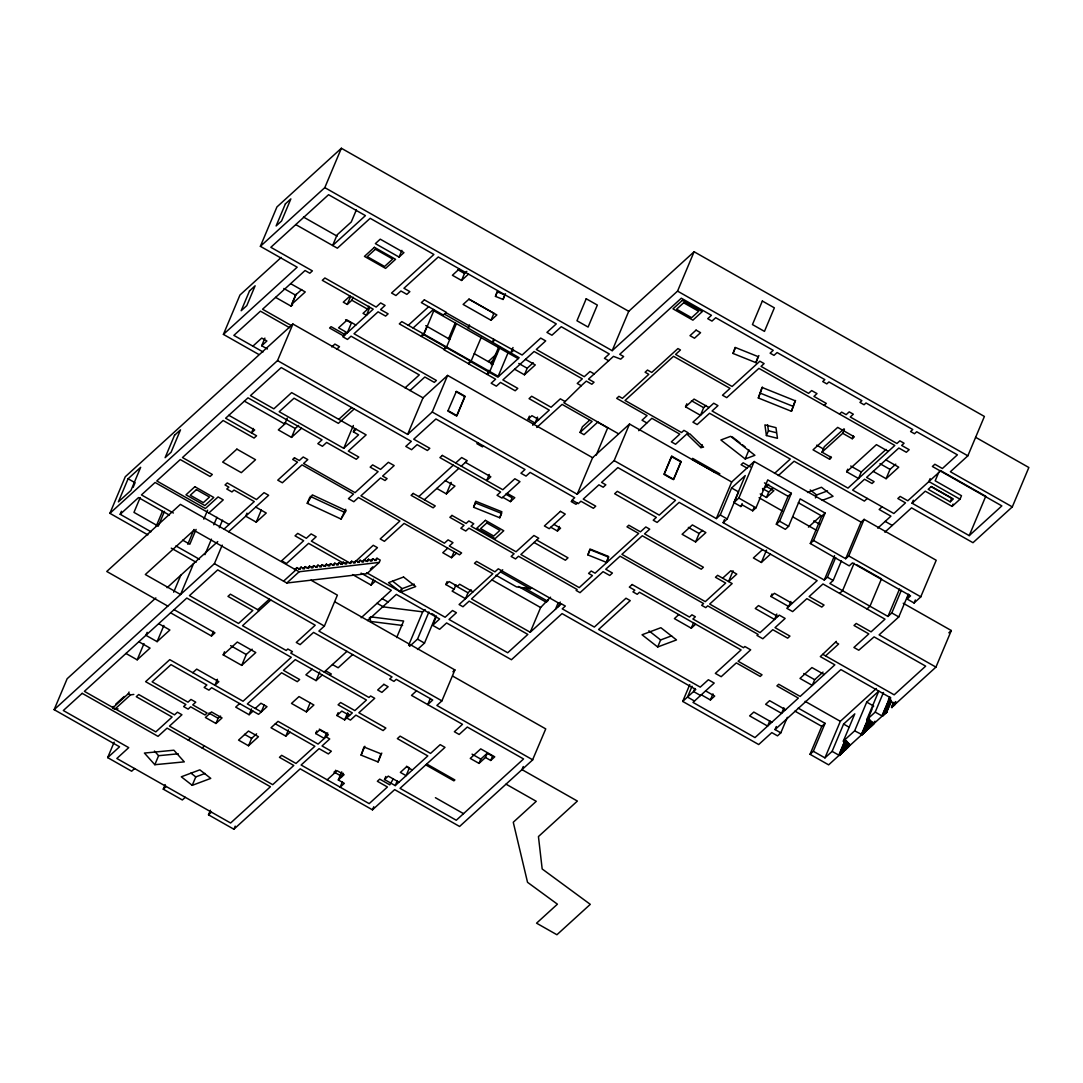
<?xml version="1.0" encoding="UTF-8"?>
<svg xmlns="http://www.w3.org/2000/svg" width="1083" height="1083" viewBox="0 0 1083 1083"><rect width="100%" height="100%" fill="white"/><g stroke="black" fill="none" stroke-linecap="round" stroke-linejoin="round"><path stroke-width="1.5" d="M495.459 296.39L497.083 291.733L504.692 294.793L503.067 299.45L495.459 296.39L497.259 292.099M361.113 755.135L363.956 746.986L380.905 753.795L378.062 761.945L361.113 755.135L364.836 746.268M473.609 507.264L475.708 501.253L501.876 511.772L499.777 517.769L473.609 507.264L475.437 502.918L501.605 513.437L499.777 517.769M587.893 554.916L589.964 549L608.538 556.459L606.466 562.375L587.893 554.916L590.086 549.69L608.66 557.163L606.466 562.375M733.029 353.451L735.14 347.399L758.032 356.591L755.92 362.643L733.029 353.451L735.411 347.805M758.33 397.989L762.012 387.43L795.125 400.737L791.443 411.296L758.33 397.989L762.446 387.159M791.443 411.296L795.558 400.466M147.884 534.88L109.897 513.328L125.262 476.75L292.911 324.034L423.006 397.84L447.604 375.422L592.591 457.689L629.521 424.035L731.688 482.003L754.188 461.493L861.08 522.141L864.126 519.366L936.213 560.263L920.699 596.963M128.092 478.767L118.385 501.862L130.962 490.409L140.668 467.315L128.092 478.767L135.077 482.734L133.141 487.364M150.984 531.767L120.172 514.29L121.458 511.244M140.194 497.557L133.967 512.381L158.253 526.162L164.481 511.338M134.59 768.537L131.652 771.218L107.664 757.613L119.563 746.783L54.15 709.663L67.146 678.743L155.844 597.938M258.715 354.425L223.409 334.39L239.952 295.023L281.214 257.443M223.409 334.39L297.175 267.19L260.38 246.328L276.937 206.948L341.362 148.263L628.736 311.308L694.108 251.757L984.393 416.454L967.85 455.821L950.373 471.741L1012.307 506.885L1028.85 467.504L975.566 437.275M156.209 526.189L162.436 511.366M260.38 246.328L324.805 187.63L341.362 148.263M267.393 348.983L261.68 345.748L264.902 338.086M118.02 708.824L114.757 709.257L112.591 708.038L113.268 706.427M147.139 632.35L145.907 635.301L157.103 641.65L169.882 629.995L158.687 623.659M125.966 653.469L137.175 659.818L143.985 643.627M187.792 544.262L194.033 529.438M196.077 529.411L189.836 544.235L182.702 540.187M275.583 297.365L291.11 306.178L292.586 304.837L291.665 304.323L295.524 295.131L301.71 289.513M291.11 306.178L296.173 294.143M112.591 708.038L128.39 693.634L129.067 692.037M203.834 519.163L207.611 510.188M173.673 592.198L180.834 575.181M107.664 757.613L114.175 742.139M157.103 641.65L163.899 625.446M109.897 513.328L277.532 360.598L292.911 324.034M193.573 563.58L180.563 594.513L145.325 574.518L193.884 530.277L286.805 583.006L366.907 573.665L379.253 562.415L380.228 560.087L376.992 558.259L374.528 560.507M253.354 428.475L251.5 432.902L254.695 429.978L228.838 415.303M213.798 524.808L216.952 517.336M204.931 554.686L211.456 539.158M219.321 527.759L222.516 520.138M356.375 209.858L351.285 221.961L337.097 234.889L332.63 245.503L365.431 215.625L328.569 194.71L270.831 247.303L312.391 270.885L309.819 273.227L305.054 270.52L262.56 309.237L291.557 325.685M54.15 709.663L214.407 563.674L222.218 545.115M246.965 513.166L245.706 516.185L256.224 522.155L266.242 513.031L255.723 507.061M301.575 428.232L291.53 437.383L278.331 429.897L284.761 424.049L287.239 418.146M350.026 296.038L343.284 302.184L347.264 304.431L350.418 296.918M291.53 437.383L295.253 428.53L298.597 425.47M256.224 522.155L261.287 510.12M154.828 764.706L184.286 761.863L173.889 750.208L144.418 753.064L154.828 764.706L158.605 755.704L178.248 753.795M347.264 304.431L351.867 300.248L353.126 297.243M170.6 612.816L211.483 636.005L213.432 631.362M345.003 332.995L343.731 336.028L329.598 328.014L331.06 326.673L345.206 334.688M185.274 797.305L182.337 799.971L163.262 789.155L165.185 784.606M369.669 307.68L366.46 315.329L363.022 313.38L367.624 309.183L368.883 306.178M223.206 654.877L237.299 642.043L255.791 652.535L241.699 665.368L223.206 654.877L224.506 651.776M217.399 679.298L214.894 685.268L218.847 681.667L196.713 669.118L192.774 672.705M399.072 257.064L403.945 252.623L380.241 239.167L375.368 243.621L399.072 257.064L401.888 250.363M307.247 503.311L312.351 494.89L346.14 510.635L341.037 519.041L307.247 503.311L309.603 497.72M215.95 723.471L222.042 717.921L211.496 711.937L205.404 717.487L215.95 723.471L218.13 718.286L220.566 716.066M241.699 665.368L246.261 654.525L252.136 649.177M192.246 785.337L210.779 778.393L199.841 769.851L181.294 776.795L192.246 785.337L195.779 776.917L205.053 773.438M354.195 408.968L338.383 423.358L294.034 398.206L279.197 411.716L343.744 448.335L353.356 425.484M343.744 448.335L358.581 434.825L353.396 431.873L354.642 428.922M345.017 563.945L347.481 561.698L346.506 564.026L343.27 562.185L342.282 564.514L339.047 562.673L338.072 565.001L334.837 563.174L333.862 565.502L330.613 563.661L329.638 565.989L326.403 564.148L325.428 566.477L322.192 564.649L321.204 566.978L317.969 565.136L316.994 567.465L313.759 565.624L312.77 567.952L309.535 566.125L308.56 568.453L305.325 566.612L304.35 568.941L301.101 567.099L300.126 569.428L296.891 567.6L295.916 569.929L283.57 581.165M239.6 703.557L235.715 707.118L249.104 714.712L251.527 708.932M334.809 601.81L454.901 669.944L441.905 700.877L436.882 705.453L532.728 759.833L459.585 826.464L394.659 789.629L372.471 809.84L300.194 768.835L233.901 829.226L208.505 814.822L210.427 810.246M341.037 519.041L345.68 509.267M264.238 704.871L261.301 711.869L247.344 703.95L281.58 672.76L297.297 681.681L299.653 679.542L283.489 670.363L295.266 659.642L366.46 700.038L354.858 710.597L340.617 702.515L338.086 704.816L352.327 712.898L344.651 719.897L336.948 715.525L338.153 712.668M248.521 745.767L258.458 736.711L248.494 731.052L238.558 740.109L248.521 745.767L251.635 738.362L256.603 733.841M422.6 333.713L421.449 336.434L423.94 334.173L434.121 309.941M426.932 326.389L423.494 334.579L471.078 361.573L468.56 363.861L495.581 379.199L491.168 383.22L496.366 386.171L500.495 382.421L515.183 390.76L517.796 388.377L502.878 379.916L534.095 351.488L582.302 378.833L577.239 383.45L581.246 385.724L586.309 381.108L591.832 384.248L594.039 382.231L588.516 379.104L613.479 356.361L620.735 359.15L623.632 356.51L619.733 354.303L681.315 298.204L711.45 315.302L707.727 318.686L711.978 321.096L715.701 317.712L773.221 350.337L770.121 353.166L774.007 355.359L777.107 352.544L824.84 379.632L822.728 381.568L826.816 383.883L828.928 381.947L861.878 400.642L859.943 402.402L864.044 404.744L865.994 402.971L912.779 429.518L910.573 431.521L914.499 433.741L916.692 431.751L957.399 454.833L942.386 468.519L934.859 464.241L932.395 466.489L1001.856 505.896L969.217 535.625L912.062 503.202L913.307 500.251M459.368 268.909L452.396 275.272L461.548 280.456L464.472 273.485L466.8 271.373M233.901 829.226L235.201 826.139M441.905 700.877L318.889 631.078L324.386 626.069L337.382 595.136L310.997 580.163M376.992 558.259L376.018 560.588L372.782 558.747L371.794 561.075L368.558 559.234L367.584 561.563L364.348 559.735L363.374 562.063L360.125 560.222L359.15 562.551L355.914 560.71L354.94 563.038L351.704 561.211L350.716 563.539L311.376 541.134L316.155 536.775L311.132 533.919L306.354 538.278L297.73 533.391L295.036 535.841L303.66 540.728L281.648 560.791L286.467 563.539L308.601 543.368L343.866 563.377M277.532 360.598L407.628 434.405L423.006 397.84M448.403 339.141L455.401 322.49M445.465 346.682L444.314 349.403L399.316 323.871L401.807 321.61L498.546 376.505M456.349 323.763L446.358 347.548L443.949 349.741L468.668 363.766L469.805 361.045M319.336 729.116L326.511 733.177L324.304 738.43L315.695 733.543L319.742 729.861L328.352 734.734L318.091 744.089L278.033 721.359L271.021 727.749L285.804 736.129L288.416 729.928M312.094 669.186L305.893 674.831L316.087 680.611L319.729 671.934M407.628 434.405L432.225 412L447.604 375.422M306.381 711.869L313.894 705.006L299.016 696.572L291.489 703.422L306.381 711.869L310.104 703.002M469.386 324.886L468.235 327.621L444.423 314.111M352.557 574.559L371.049 585.05L373.5 579.243M481.258 337.341L470.794 361.83L497.814 377.155L519.136 357.728L467.856 327.959L469.9 326.105L522.128 355.007L540.715 338.086L545.697 340.915L536.302 349.471L584.292 376.694L589.978 371.51L594.215 373.906M315.695 733.543L316.791 730.917M491.005 320.257L493.916 313.353L468.953 299.192L463.118 304.431L491.005 320.257L496.853 314.936L468.966 299.111M503.067 299.45L505.477 293.723M327.689 732.92L326.024 736.86L329.733 738.958L322.044 745.957L331.344 751.223L328.379 753.93L319.079 748.651L301.115 765.018L369.168 803.64L387.43 786.989L377.358 781.276L379.727 779.124L389.799 784.837L393.291 778.826M493.726 339.25L492.575 341.984L494.62 340.13M488.88 370.332L487.16 374.42L489.408 372.39L500.048 347.047M491.262 364.687L498.478 347.535M344.651 719.897L347.657 712.749M348.55 713.697L346.75 717.988L350.445 720.087L355.901 715.118L383.125 730.565L385.859 728.06L358.866 712.749L374.718 698.305L370.63 695.99L369.005 697.479L290.786 653.103L292.424 651.614L287.834 649.001L286.196 650.49L242.524 625.717L270.777 599.996M400.169 591.738L401.644 588.218L392.601 581.151M400.832 592.117L402.307 588.597L414.234 584.13M436.774 488.447L446.372 493.889L451.218 482.368M498.451 375.639L507.995 352.936M513.017 347.508L510.729 352.963L513.721 350.229M334.39 773.248L335.662 770.23M396.676 637.562L403.634 621.019L370.413 616.823M342.418 781.791L340.157 787.165L344.326 783.361L338.316 779.95L341.714 771.868M341.348 777.188L343.04 773.154M408.602 645.36L422.695 611.841L425.172 609.58M514.615 369.222L524.443 374.799L527.191 368.247L533.215 362.751M447.766 548.174L442.771 552.723L451.543 557.704L454.115 551.558M409.577 646.348L417.51 639.132L428.922 611.976M489.245 474.435L486.66 480.568L490.816 476.791L465.406 462.373M455.997 584.834L454.143 589.26L445.844 584.563L447.103 581.571M417.51 649.462L424.495 643.099L435.921 615.943M787.341 717.339L780.816 732.853L777.526 735.858L771.8 732.609L758.696 744.535L682.696 701.418L695.8 689.478L562.05 613.601L511.42 659.723L446.602 622.955L439.644 629.291L432.659 625.324L436.463 616.281M378.062 761.945L381.785 753.078M537.547 417.131L535.056 423.047L528.152 419.135L529.384 416.17M416.522 690.819L411.513 695.394L462.495 724.324L454.359 731.729L459.165 734.464L467.301 727.045L523.563 758.966L456.281 820.251L400.033 788.329L444.991 747.365L440.185 744.644L430.547 753.416L400.101 736.142L397.353 738.633L427.812 755.92L395.214 785.608L384.519 779.53L385.805 776.47M372.471 809.84L373.77 806.754M471.213 589.842L467.991 592.78L465.5 598.682L452.125 591.101L454.143 589.26M502.81 497.287L510.459 501.632L512.083 497.787L505.693 494.159M430.262 698.508L427.704 704.586L432.726 700.011L396.243 679.312L393.955 681.397L389.731 679L392.019 676.916L313.556 632.404L300.126 644.629L296.282 642.449L315.207 625.202L217.71 569.888L189.471 595.623L238.558 623.47L252.813 610.487L227.972 596.395L230.395 594.188L259.203 610.528M395.214 785.608L397.15 781.005M502.702 569.793L471.525 598.953L530.223 632.255L561.427 603.84L565.326 606.047L562.253 608.849L594.337 627.057L625.988 598.222L630.252 600.645L598.601 629.48L700.241 687.136L708.363 679.745L714.198 683.062L692.985 702.393L755 737.577L798.361 698.088L776.904 685.905L778.704 684.266L800.161 696.437L834.844 664.84L820.318 656.609L836.333 641.339M324.805 187.63L612.179 350.675L628.736 311.308M597.857 422.045L583.994 434.676L580.041 432.428L582.41 426.797L589.653 420.19M550.8 527.245L557.447 531.022L559.37 526.433M432.225 412L577.212 494.254L592.591 457.689M596.232 455.117L607.685 427.866L597.626 422.153M530.223 632.255L540.62 607.536L550.57 597.193M479.011 763.38L480.798 759.115L487.269 753.226L492.521 756.205L490.734 760.469L485.468 757.491L479.011 763.38L470.252 758.411L480.73 748.881L494.741 756.827L490.734 760.469M612.179 350.675L677.552 291.124L694.108 251.757M485.468 757.491L487.269 753.226M577.212 494.254L614.142 460.613L629.521 424.035M555.457 609.269L558.016 603.177M558.354 606.642L560.277 602.067M523.279 766.534L521.979 769.62L577.388 801.068L538.441 836.55L542.177 868.972L590.289 904.346L556.919 934.737L536.559 923.176L557.42 904.183L527.529 882.307L513.261 822.254L536.261 801.312L506.032 784.16M532.525 760.009L545.737 728.9L452.789 676.158M706.102 405.462L703.679 407.682L700.471 415.303L685.553 406.829L686.825 403.783M673.355 479.674L680.828 461.872L671.446 456.552L663.96 474.354L672.015 478.916M700.891 447.617L703.53 447.13L689.803 433.809L687.177 434.297L700.891 447.617L702.15 444.626M755.92 362.643L758.885 355.576M695.597 541.933L705.872 532.579L692.375 524.917L682.1 534.285L695.597 541.933L699.131 533.513L702.556 530.399M657.679 646.984L676.509 639.918L660.874 627.707L642.043 634.773L657.679 646.984L660.63 639.958L671.622 635.843M614.142 460.613L716.31 518.581L731.688 482.003M716.31 518.581L720.263 514.98L731.607 487.973L745.239 475.559L733.895 502.553L740.88 506.533L742.518 505.044L752.712 510.824L756.002 507.819L767.739 479.891L791.362 493.293L779.611 521.221L776.321 524.213L785.324 529.33L788.614 526.324L800.161 498.884L825.124 513.058L813.59 540.498L810.301 543.504L849.207 565.867L852.456 562.916L910.559 595.88L907.08 599.034L914.066 603.001L920.834 596.841L848.747 555.945L845.701 558.72L813.59 540.498M745.185 458.948L754.919 455.307L730.619 436.341L720.885 439.982L745.185 458.948L748.976 449.932M835.67 557.542L827.412 577.185L824.271 580.041L723.16 522.669L724.446 519.623M723.16 522.669L727.248 518.947L738.606 491.939L731.607 487.973M733.895 502.553L738.823 498.072L754.188 461.493M766.412 435.528L764.909 424.888L775.983 427.663L777.472 438.317L766.412 435.528L768.429 430.736L767.576 424.644M740.88 506.533L742.139 503.527M678.811 614.589L674.398 618.61L691.279 628.194L693.648 622.576M752.712 510.824L754.012 507.724M733.083 570.809L728.575 581.544L736.765 574.085L730.835 570.714L722.645 578.173M760.212 493.929L766.453 497.463L768.727 492.048L772.436 488.677M682.696 701.418L689.749 684.659M692.037 686.229L687.543 697.1L694.474 701.026M694.853 688.45L693.607 691.577L700.539 695.503M776.321 524.213L788.058 496.285L791.362 493.293M762.513 549.65L753.389 557.962L761.335 562.47L766.547 550.069M701.31 694.799L710.407 699.97L712.966 693.878M822.024 452.166L842.723 433.322L852.24 438.723L854.325 436.828L837.687 427.392L813.035 449.838L829.578 459.219L831.446 457.513L822.024 452.166L824.312 446.71L843.792 428.976M790.861 601.431L788.708 606.548L770.947 596.462L772.03 593.917M829.578 459.219L830.729 456.498M815.418 497.923L816.663 494.958L827.507 490.897M842.723 433.322L844.442 429.22M776.822 614.02L774.548 619.449L755.271 608.511L758.479 605.573L777.77 616.511M852.24 438.723L853.39 435.989M810.301 543.504L821.835 516.049L825.124 513.058M886.056 449.418L861.242 472.012L858.521 478.51L846.662 471.782L847.745 469.183M824.271 580.041L834.533 555.66M769.864 720.736L767.617 726.084L749.626 715.877L753.809 712.072L771.8 722.28M901.34 590.276L891.81 612.951L887.979 616.444L829.876 583.48L833.179 580.461L841.437 560.818M845.701 558.72L861.08 522.141M783.916 707.808L781.588 713.359L765.627 704.302L769.607 700.674L785.568 709.731M780.816 732.853L775.035 729.576L776.321 726.531M848.747 555.945L864.126 519.366M873.196 471.362L886.097 478.686L890.009 469.386L895.763 464.147M854.108 563.268L842.574 590.682L839.609 593.403M823.026 672.096L814.673 679.704L812.277 685.404L799.999 678.432L811.939 667.561L824.217 674.519M886.503 712.154L828.644 764.855L810.03 754.296L821.78 726.355L825.07 723.349L798.225 708.12M810.03 754.296L813.319 751.291L825.07 723.349M930.148 478.605L928.903 481.556L960.012 499.209L961.487 495.716L935.184 480.798L938.799 472.215M813.319 751.291L824.948 757.883L840.327 721.319L876.35 688.49M887.979 616.444L899.513 589.017M824.948 757.883L832.123 751.358L843.589 724.067L854.798 713.846L843.332 741.151L850.033 744.942M844.591 741.435L838.811 755.162L839.677 755.244L844.808 743.033M839.108 755.325L844.862 741.178M846.473 740.569L840.435 754.553L844.97 742.017M832.123 751.358L839.406 755.487L845.254 741.76M840.435 754.553L846.08 741.016M846.297 742.627L841.532 753.551L846.662 741.341M903.222 603.245L951.321 630.536L935.942 667.114L879.112 634.855L898.795 616.917L908.326 594.242M846.757 743.141L842.628 752.55L847.272 741.814M907.08 599.034L908.989 594.499M843.738 751.548L847.732 742.329M848.652 743.371L845.931 749.544L847.921 743.1M845.106 750.289C843.075 751.412 848.693 744.928 848.192 742.857M845.931 749.544L848.368 743.628M950.224 501.808L953.324 498.979L931.312 486.484L928.199 489.313L950.224 501.808L951.686 498.315L931.136 486.66M849.234 743.71L847.041 748.543L848.828 744.156M843.332 741.151L854.649 730.835L866.711 702.122L878.76 691.144L866.684 719.87L873.385 723.661M849.695 744.238L848.138 747.527L849.424 744.481M912.062 503.202L925.261 491.181L952.106 506.411L953.081 504.082M914.066 603.001L915.338 599.982M872.749 707.321L873.358 705.886M872.167 708.878L861.337 734.64L862.203 734.721L854.649 730.835M861.635 734.802L869.256 716.675M862.109 733.949L862.961 734.03L862.109 733.949L868.119 720.06M861.933 734.964L863.841 730.429M864.748 728.656L868.295 719.816M869.162 720.899L863.787 733.272L868.945 719.302M862.691 734.274L869.216 719.044M863.787 733.272L869.405 719.816M870.15 720.073L864.897 732.27L869.866 720.33M870.096 721.928L865.994 731.269L870.448 720.655M871.531 721.616L868.2 729.265L870.8 721.346M867.09 730.267L871.07 721.102M868.2 729.265L871.26 721.86M866.684 719.87L875.213 712.1L883.471 692.457M872.113 721.941L869.297 728.263L871.72 722.375M872.587 722.456L870.394 727.262L872.465 722.645M871.774 726.003C869.839 726.355 873.629 725.407 873.047 722.97M872.6 725.244L873.873 722.226M873.697 724.243L874.969 721.21M895.194 703.801L888.493 699.997L889.766 696.978M889.833 697.466L881.914 715.904L882.767 715.985L889.779 699.307M882.212 716.066L889.833 697.926M875.213 712.1L882.496 716.229L889.387 699.74M890.118 700.011L883.593 715.227L889.969 700.078M890.713 700.335L884.703 714.225L890.307 700.769M885.935 712.235L886.801 712.316L885.935 712.235L891.038 700.105M891.174 700.85L885.799 713.223L890.903 701.094M886.517 712.573L891.255 701.703M894.26 702.772L891.986 707.578L893.313 702.705M891.404 707.253L893.597 702.461M891.986 707.578L893.895 703.043M893.299 706.387L895.492 701.594M894.396 705.385L895.952 702.109M969.217 535.625L985.76 496.258L940.342 470.482M618.407 433.714L563.864 402.768L581.246 385.724M638.726 430.696L651.858 418.295L679.786 434.148L671.338 441.85L675.575 444.247L688.165 432.78L683.928 430.371L681.559 432.537L625.04 400.466L673.518 356.307L730.037 388.377L722.496 395.241L726.747 397.637L758.899 368.355L894.802 445.451L847.975 488.108L712.072 410.999L717.961 405.638L713.724 403.228L692.944 422.167L697.181 424.563L709.582 413.273L790.279 459.057L774.507 473.42M291.665 304.323L305.257 291.95L290.637 283.651M252.867 346.167L261.748 338.086L266.892 340.996L261.68 345.748M120.172 514.29L138.516 497.584L169.314 515.048M331.75 346.939L334.891 344.083L339.507 346.695L336.596 349.349M408.277 325.293L428.651 306.733M461.548 280.456L468.519 274.107M208.857 512.976L223.247 499.872L218.089 496.935L205.377 508.523L156.778 480.947L180.265 459.558L210.102 476.493L212.322 474.476L182.472 457.54L223.125 420.502L254.058 438.06L256.576 435.786L225.63 418.228L248.007 397.84L322.03 439.833L317.833 443.664L322.436 446.277L326.646 442.446L356.293 459.273L358.771 457.026L348.32 451.097L366.135 434.879L291.638 392.615L273.837 408.832L250.484 395.579L281.242 367.57L411.323 441.377L405.8 446.413L411.581 449.702L417.117 444.653L427.392 450.487L429.802 448.308L413.733 439.184L435.935 418.972L525.011 469.508L520.937 473.217L526.04 476.114L530.115 472.405L574.707 497.706L572.068 500.102L578.281 503.622L580.908 501.226L593.389 508.306L595.731 506.167L583.25 499.087L598.926 484.818L603.19 487.228L605.844 484.818L601.579 482.395L617.851 467.585L675.521 500.305L659.263 515.115L617.31 491.316L614.657 493.74L656.325 517.39L653.225 520.219L657.124 522.426L679.149 502.363L817.137 580.65L786.8 608.28L792.648 611.597L806.876 598.642L821.78 607.089L824.041 605.031L809.136 596.571L822.985 583.967L885.001 619.151L871.057 631.863L856.233 623.456L854.013 625.487L868.823 633.893L853.918 647.472L858.778 650.233L874.089 636.885L925.667 666.14L894.165 694.826L822.809 654.349M413.07 328.014L433.444 309.454M338.762 419.351L351.718 407.56M224.154 528.991L254.275 501.551L234.023 490.058L231.952 491.939L226.794 489.015L228.865 487.133L225.034 484.954L227.254 482.937L256.495 499.534L264.035 492.67L268.638 495.283L228.621 531.739M167.093 587.703L217.751 541.554M353.396 431.873L356.253 429.274M405.069 387.876L419.297 374.908L351.041 336.19L347.481 339.426L342.864 336.813L373.202 309.183L322.314 280.321L324.886 277.979L376.153 307.058L380.674 302.929L385.088 305.433L380.553 309.562L388.107 313.84L385.616 316.101L378.075 311.823L354.019 333.74L436.408 380.471L434.31 382.38L424.847 377.006L409.956 390.57M137.175 659.818L150.05 648.094L138.854 641.732M488.203 361.614L496.583 353.992M115.691 704.221L124.207 696.464M490.491 362.656L493.97 359.475M114.757 709.257L130.556 694.866L133.818 694.433M211.483 636.005L214.948 632.851L174.065 609.648M294.427 569.848L296.891 567.6M298.637 569.347L301.101 567.099M286.805 583.006L299.152 571.756L379.253 562.415M257.768 609.715L269.329 599.17M302.861 568.859L305.325 566.612M307.071 568.372L309.535 566.125M311.281 567.871L313.759 565.624M524.443 374.799L535.286 364.917L525.458 359.353M315.505 567.384L317.969 565.136M319.715 566.896L322.192 564.649M323.939 566.395L326.403 564.148M328.149 565.908L330.613 563.661M332.373 565.421L334.837 563.174M336.583 564.933L339.047 562.673M340.793 564.433L343.27 562.185M418.796 496.596L453.276 465.176M455.686 462.996L461.669 457.54L467.247 460.708L461.263 466.15M477.887 442.771L476.886 443.678L482.463 446.846L483.451 445.925M349.227 563.458L351.704 561.211M353.451 562.957L355.914 560.71M354.683 562.199L373.242 545.291L377.439 547.673L361.884 561.982M424.374 499.75L458.854 468.343M357.661 562.47L360.125 560.222M366.095 561.481L368.558 559.234M370.305 560.994L372.782 558.747M528.152 419.135L531.929 415.682L538.833 419.608M446.372 493.889L454.941 486.077L445.357 480.649M370.359 569.089L372.823 566.842M532.674 425.226L549.271 410.105L529.059 398.639L531.672 396.256L551.085 407.262L560.344 398.842L565.177 401.576M188.252 740.122L190.527 738.051M536.762 427.46L562.091 404.392L592.117 421.436L580.041 432.428M371.049 585.05L375.273 581.205M202.155 748.015L204.443 745.943M163.262 789.155L166.2 786.475M255.263 708.444L260.962 703.246L267 706.671L258.593 714.333L211.632 687.691L208.938 690.155L204.159 687.448L206.867 684.984L171.006 664.637L152.134 681.843L187.982 702.177L190.974 699.456L195.752 702.163L192.76 704.884L207.137 713.047L205.025 714.97L190.649 706.82L188.117 709.121L183.609 706.563L185.87 704.505L145.609 681.667L169.76 659.655L243.052 701.242L291.259 657.313L186.804 598.046L84.379 691.347L155.817 731.878L172.116 717.027L136.282 696.707L138.692 694.514L174.525 714.848L177.422 712.194L181.93 714.753L169.476 726.097L272.699 784.674L293.791 765.464L279.455 757.328L281.661 755.325L295.997 763.447L314.869 746.268L275.326 723.823M249.104 714.712L252.989 711.152M361.167 617.757L391.315 590.303L361.045 573.124M367.624 620.586L396.351 594.418L439.63 618.975L432.659 625.324M510.459 501.632L514.791 497.693L507.128 493.347M324.21 672.056L346.953 651.343M316.087 680.611L322.287 674.966M451.543 557.704L456.539 553.156M329.895 675.291L331.303 674.005L325.604 670.783M352.638 654.565L338.14 667.778L332.454 664.542M445.844 584.563L449.147 581.557L457.446 586.255L459.639 584.251L473.014 591.846M285.804 736.129L290.109 732.216M208.505 814.822L211.442 812.142M572.514 500.346L571.174 501.564L575.994 504.285L577.334 503.081M336.948 715.525L341.835 711.071L349.538 715.443M685.553 406.829L694.054 399.086L708.986 407.546M557.447 531.022L560.574 528.166L553.927 524.402M495.96 575.235L516.496 586.891L530.291 588.814L531.536 587.69M327.174 779.814L337.138 770.73L344.096 774.683L338.316 779.95M452.897 671.771L454.901 669.944M548.133 599.928L546.374 602.297L518.486 586.485M384.519 779.53L388.283 776.118L398.977 782.183M824.149 405.38L826.302 403.418L813.929 396.392L817.002 393.603L811.654 390.57L808.595 393.359L761.051 366.392L764.111 363.59L759.873 361.194L732.108 386.482L675.589 354.412L680.449 349.985L677.944 348.564L651.722 372.444L647.499 370.048L645.102 372.241L648.798 374.339L622.441 398.354L618.907 396.337L616.701 398.354L647.092 415.601L642.029 420.204L646.795 422.911M839.501 414.085L841.64 412.122L846.134 414.667L849.207 411.878L853.336 414.22L850.263 417.009L896.954 443.502L899.851 440.849L904.075 443.245L901.665 445.438L909.178 449.689L906.349 452.261L898.849 448.01L866.59 477.4L874.089 481.651L872.059 483.505L864.545 479.241L852.632 490.112L893.854 513.491L905.51 502.864L897.848 498.518L900.149 496.434L907.811 500.779L940.437 471.051M762.676 489.841L768.74 484.318M778.311 475.586L794.083 461.223L864.383 501.104L867.307 498.437M766.453 497.463L773.871 490.707L766.371 486.47M846.662 471.782L876.431 444.653L888.29 451.381M761.335 562.47L770.46 554.158M691.279 628.194L695.692 624.174M808.46 527.137L820.237 516.401M886.097 478.686L898.741 467.179L885.84 459.855M770.947 596.462L774.426 593.308L792.174 603.38M882.09 506.817L879.152 509.484L890.916 516.158L877.744 528.166M884.852 532.186L911.561 507.859L972.981 542.705L1012.307 506.885M710.407 699.97L714.699 696.071L705.588 690.9M952.106 506.411L960.012 499.209M866.996 608.944L869.974 606.223L881.494 578.809L856.991 564.906M825.571 655.905L838.648 643.992L835.886 642.436M775.035 729.576L840.882 669.592L890.795 697.899L888.493 699.997M948.83 632.81L951.321 630.536M839.853 754.215L840.706 754.296M845.349 749.206L846.216 749.287M863.205 732.934L864.072 733.015M867.605 728.927L868.471 729.008M891.702 707.416L935.942 667.114M807.539 492.481L821.469 487.255L833.057 496.298L822.214 500.36M382.543 606.778L422.695 611.841M402.565 625.473L371.009 621.493L369.317 617.838M768.429 430.736L776.335 432.726M760.347 393.183L793.46 406.491M310.185 496.325L343.974 512.069M677.552 291.124L967.85 455.821M879.978 463.7L890.009 469.386M816.717 445.167L823.608 449.079M850.71 466.028L861.242 472.012M691.468 400.751L703.679 407.682M457.933 269.775L464.472 273.485M608.673 360.734L604.449 358.338L609.255 353.951L561.265 326.728L551.937 335.229L546.942 332.4L556.283 323.898L438.29 256.969L403.932 288.268L409.861 291.625L406.856 294.359L400.927 291.002L395.958 295.524L391.559 293.019L433.89 254.464L370.169 218.306L337.368 248.197L295.767 224.587M885.177 521.397L892.284 525.431M750.519 466.99L743.168 462.82L741.083 464.715L746.959 468.059M303.47 217.06L337.111 236.148M764.449 482.883L788.058 496.285M798.333 502.715L821.835 516.049M762.486 488.514L768.727 492.048M813.793 520.909L819.371 524.077M445.993 312.676L469.805 326.186M432.672 310.158L518.148 358.635M692.579 458.353L719.87 473.84M692.199 459.503L715.186 472.54M759.048 497.733L782.495 511.041M792.756 516.862L816.203 530.156M518.771 363.468L527.191 368.247M738.823 498.072L756.002 507.819M779.611 521.221L788.614 526.324M425.754 325.672L449.797 339.358M474.232 353.654L492.846 364.199M351.867 300.248L367.624 309.183M720.263 514.98L727.248 518.947M891.81 612.951L898.795 616.917M827.412 577.185L833.179 580.461M355.833 325.008L347.101 320.054L338.586 327.824L347.305 332.765L351.393 323.045L345.572 319.742M283.841 288.498L295.524 295.131M456.024 391.64L464.742 396.581L456.579 416.007L447.861 411.066L456.39 391.315L465.094 396.256L456.931 415.682L448.227 410.741M688.341 527.394L699.131 533.513M289.554 327.689L260.434 311.159L233.86 335.378L263.047 351.934M866.711 702.122L873.71 706.089M803.762 673.518L814.673 679.704M536.708 540.079L568.006 557.84L565.38 560.236L534.068 542.488M805.089 701.324L840.327 721.319M843.589 724.067L849.18 727.235M794.922 711.125L821.78 726.355M284.991 422.708L295.253 428.53M244.392 401.143L284.761 424.049M560.886 604.341L498.288 568.819L494.958 571.851L476.574 561.427L474.489 563.336L492.86 573.76L459.084 604.531L462.983 606.751L469.156 601.119L527.841 634.421L507.724 652.765L449.025 619.462L456.417 612.721L452.518 610.514L445.127 617.256L366.582 572.69M500.942 572.162L530.291 588.814M524.131 587.852L547.619 601.173M492.196 580.068L540.62 607.536M454.616 585.186L467.991 592.78M431.724 613.56L434.513 615.144M382.15 598.642L388.052 601.986M377.06 603.272L382.949 606.615M229.109 524.47L155.086 482.476L141.453 494.904L173.388 513.017M299.152 571.756L180.401 504.38L106.757 571.472L167.824 606.114M417.51 639.132L424.495 643.099M214.407 563.674L324.386 626.069M175.92 545.913L199.394 559.234M171.263 548.147L196.104 562.239M472.053 754.147L480.798 759.115M230.611 645.644L246.261 654.525M426.743 764.002L454.874 779.95L453.899 780.843L425.768 764.882M406.518 766.222L409.401 767.861L406.125 775.672L400.358 772.396L406.545 766.764L412.312 770.04M435.407 797.697L463.524 813.644M334.024 772.017L341.226 776.105M208.911 713.047L218.13 718.286M244.514 734.328L251.635 738.362M128.39 693.634L130.556 694.866M810.219 489.936L816.663 494.958M732.365 436.95L740.027 442.933M742.586 444.937L745.145 446.927M648.907 630.807L660.63 639.958M190.919 773.113L195.779 776.917M154.449 751.047L158.605 755.704M174.512 435.298L165.103 457.676L171.1 452.22L180.509 429.843L174.512 435.298M285.384 203.875L276.111 225.954L281.58 220.973L290.867 198.893L285.384 203.875M249.51 290.921L241.184 310.726L246.802 305.609L255.128 285.804L249.51 290.921M586.214 298.759L576.968 320.758L588.096 327.066L597.342 305.068L586.214 298.759M671.798 456.227L664.326 474.029L673.707 479.349L681.193 461.548L671.798 456.227M762.351 301.02L752.455 324.575L764.463 331.384L774.359 307.843L762.351 301.02M374.407 247.317L364.443 256.387L385.589 268.381L395.552 259.311L374.407 247.317M375.422 249.225L367.272 256.644L384.573 266.472L392.723 259.04L375.422 249.225M194.872 486.714L185.978 494.823L204.877 505.558L213.784 497.449L194.872 486.714M236.879 449.134L222.665 462.075L241.319 472.662L255.534 459.72L236.879 449.134M196.429 489.638L190.283 495.229L203.333 502.634L209.479 497.043L196.429 489.638M424.374 299.856L421.368 302.604L443.367 315.072L446.358 312.337L424.374 299.856M294.468 457.798L292.681 459.436L297.514 462.17L277.762 480.162L282.365 482.774L302.022 464.878L353.478 494.078L348.442 498.667L353.83 501.727L358.459 497.503L399.898 521.018L380.201 538.955L384.397 541.338L404.094 523.4L459.517 554.834L461.602 552.939L449.35 545.981L452.992 542.664L448.078 539.862L444.436 543.192L360.95 495.824L380.539 477.982L385.02 480.514L387.105 478.618L382.624 476.073L394.158 465.582L388.364 462.292L380.58 469.386L372.633 464.891L370.169 467.139L378.102 471.646L355.048 492.643L303.592 463.456L307.802 459.612L303.186 456.999L299.301 460.532L294.468 457.798M82.2 693.337L63.315 710.529L128.728 747.636L116.842 758.479L230.611 823.012L270.425 786.745L167.093 728.114L158.05 736.359L82.2 693.337M442.338 455.415L439.928 457.608L500.603 492.02L497.029 495.269L501.957 498.058L519.962 481.651L514.858 478.767L502.823 489.733L442.338 455.415M413.192 493.415L411.107 495.324L433.146 507.819L435.231 505.923L413.192 493.415M682.371 300.329L672.99 308.858L692.903 320.162L702.285 311.62L682.371 300.329M683.671 302.78L676.618 309.21L691.604 317.698L698.657 311.281L683.671 302.78M451.963 515.413L449.878 517.322L464.025 525.336L460.844 528.233L465.771 531.022L468.939 528.138L514.1 553.751L511.149 556.445L515.535 558.936L518.486 556.242L577.144 589.518L576.115 590.452L580.014 592.672L603.055 571.675L609.743 575.466L612.409 573.029L605.735 569.238L620.072 556.175L703.571 603.556L701.662 605.302L705.764 607.631L707.713 605.844L758.1 634.421L756.99 635.437L762.838 638.753L772.775 629.697L787.679 638.158L789.94 636.1L775.035 627.639L785.134 618.447L779.286 615.13L760.063 632.634L709.676 604.057L732.162 583.575L717.609 575.317L715.47 577.28L725.678 583.074L705.29 601.647L621.913 554.347L642.3 535.774L701.242 569.211L703.395 567.248L644.561 533.865L649.719 529.167L645.82 526.961L640.459 531.848L628.79 525.228L627.003 526.852L638.672 533.472L595.068 573.191L591.21 571.012L588.583 573.408L592.428 575.587L579.229 587.622L520.869 554.51L538.738 538.224L533.919 535.503L516.049 551.775L471.037 526.23L473.758 523.739L468.844 520.95L466.11 523.441L451.963 515.413M485.414 520.354L476.791 528.22L495.121 538.617L503.757 530.751L485.414 520.354M696.071 330.125L689.993 335.662L694.487 338.221L700.566 332.684L696.071 330.125M486.795 522.954L480.635 528.572L493.74 536.017L499.899 530.399L486.795 522.954M560.425 511.352L544.397 525.959L549.216 528.68L565.245 514.087L560.425 511.352M383.869 684.334L377.683 689.979L381.906 692.375L388.107 686.73L383.869 684.334M632.147 584.522L629.331 587.094L634.8 590.194L632.959 591.873L637.224 594.296L639.444 592.266L741.083 649.935L715.335 673.382L721.183 676.699L736.332 662.891L760.225 676.455L762.039 674.804L738.146 661.253L750.681 649.827L744.847 646.51L743.52 647.715L692.903 619.002L695.354 616.769L691.929 614.819L689.478 617.053L632.147 584.522M848.923 745.943L848.923 745.943M403.553 577.022L388.526 582.654L400.71 592.157L415.723 586.539L403.553 577.022"/></g></svg>
